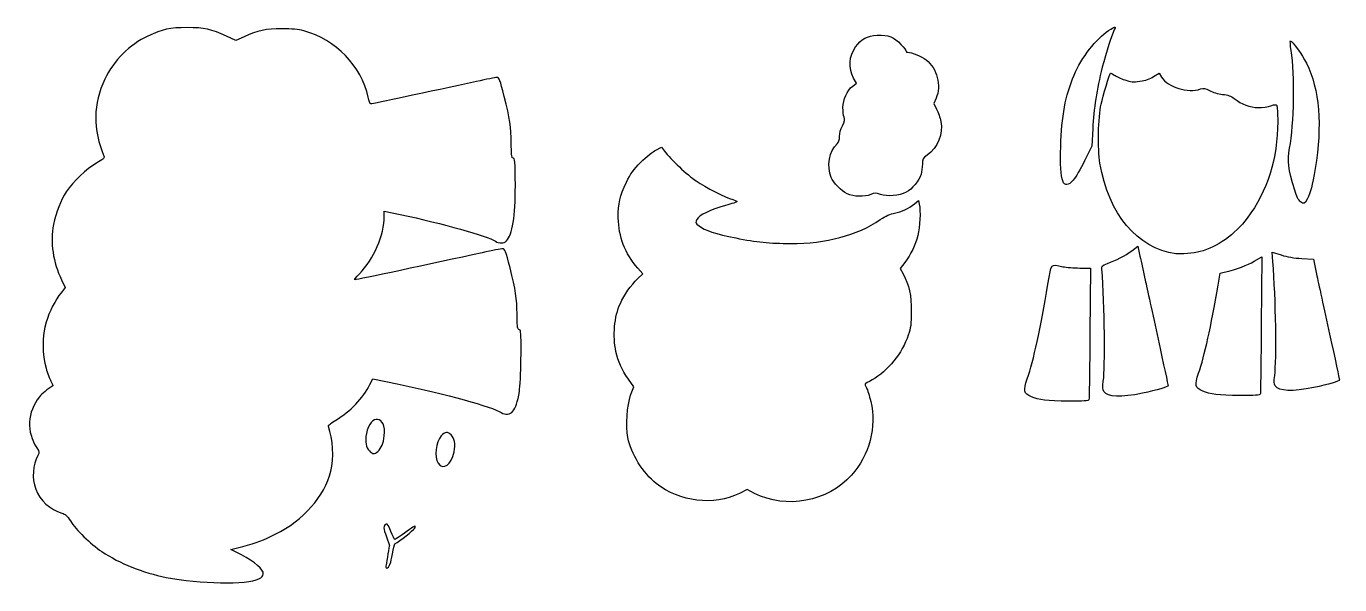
# Model space of a CAD drawing. Header units: centimetres. Extents: x -21 to 9.2, y 2.8 to 15.7.
import ezdxf

# ---------------------------------------------------------------- set-up
doc = ezdxf.new("R2010")
doc.units = ezdxf.units.CM
doc.header["$MEASUREMENT"] = 0
doc.layers.add('Layer 1', color=7, linetype='Continuous')

msp = doc.modelspace()

# ---------------------------------------------------------------- linework, layer by layer
at = {"layer": 'Layer 1'}
for points, knots in [([(-9.67277, 7.26584), (-9.71535, 7.01287), (-9.75371, 6.89524), (-9.82189, 6.80857), (-9.82189, 6.80857), (-9.88342, 6.73035), (-9.99783, 6.71839), (-10.09232, 6.7803), (-10.09232, 6.7803), (-10.29388, 6.91237), (-11.36276, 7.20665), (-12.48419, 7.43882), (-12.48419, 7.43882), (-12.48419, 7.43882), (-13.04648, 7.55523), (-13.04648, 7.55523), (-13.04648, 7.55523), (-13.04648, 7.55523), (-13.11197, 7.42485), (-13.11197, 7.42485), (-13.11197, 7.42485), (-13.26941, 7.11138), (-13.56521, 6.80141), (-13.89236, 6.60705), (-13.89236, 6.60705), (-14.01736, 6.53279), (-14.07623, 6.48261), (-14.06689, 6.45828), (-14.06689, 6.45828), (-13.9598, 6.17922), (-13.93491, 5.72704), (-14.01034, 5.43108), (-14.01034, 5.43108), (-14.15882, 4.84852), (-14.63739, 4.30427), (-15.28849, 3.9775), (-15.28849, 3.9775), (-15.55084, 3.84584), (-15.72482, 3.78117), (-16.03547, 3.69984), (-16.03547, 3.69984), (-16.03547, 3.69984), (-16.31259, 3.62729), (-16.31259, 3.62729), (-16.31259, 3.62729), (-16.31259, 3.62729), (-16.06827, 3.50111), (-16.06827, 3.50111), (-16.06827, 3.50111), (-15.75946, 3.34162), (-15.55379, 3.16373), (-15.56513, 3.06597), (-15.56513, 3.06597), (-15.57079, 3.01726), (-15.60053, 2.98352), (-15.6661, 2.95143), (-15.6661, 2.95143), (-15.94358, 2.81564), (-17.02461, 2.83328), (-17.80114, 2.98626), (-17.80114, 2.98626), (-18.34135, 3.09269), (-18.86189, 3.30183), (-19.28152, 3.58104), (-19.28152, 3.58104), (-19.54139, 3.75395), (-19.87433, 4.07911), (-20.00438, 4.28699), (-20.00438, 4.28699), (-20.0793, 4.40676), (-20.11625, 4.43995), (-20.20281, 4.46528), (-20.20281, 4.46528), (-20.4698, 4.54338), (-20.70331, 4.75915), (-20.79999, 5.01709), (-20.79999, 5.01709), (-20.89246, 5.26376), (-20.87228, 5.58263), (-20.7509, 5.79314), (-20.7509, 5.79314), (-20.71244, 5.85982), (-20.71396, 5.87031), (-20.77569, 5.96512), (-20.77569, 5.96512), (-21.01837, 6.33781), (-20.99607, 6.78515), (-20.71716, 7.1397), (-20.71716, 7.1397), (-20.65875, 7.21395), (-20.52914, 7.31927), (-20.40656, 7.39208), (-20.40656, 7.39208), (-20.40191, 7.39484), (-20.42154, 7.44305), (-20.45019, 7.49921), (-20.45019, 7.49921), (-20.47884, 7.55536), (-20.5301, 7.69046), (-20.56411, 7.79943), (-20.56411, 7.79943), (-20.65272, 8.08334), (-20.65283, 8.57236), (-20.56435, 8.85744), (-20.56435, 8.85744), (-20.49025, 9.09619), (-20.3479, 9.37506), (-20.21657, 9.53875), (-20.21657, 9.53875), (-20.21657, 9.53875), (-20.1202, 9.65886), (-20.1202, 9.65886), (-20.1202, 9.65886), (-20.1202, 9.65886), (-20.20672, 9.83362), (-20.20672, 9.83362), (-20.20672, 9.83362), (-20.40229, 10.22864), (-20.47109, 10.70679), (-20.39001, 11.10733), (-20.39001, 11.10733), (-20.33235, 11.39211), (-20.22782, 11.66162), (-20.09731, 11.86193), (-20.09731, 11.86193), (-19.94922, 12.08923), (-19.6239, 12.39789), (-19.40169, 12.52192), (-19.40169, 12.52192), (-19.26445, 12.59852), (-19.21653, 12.63871), (-19.2282, 12.66744), (-19.2282, 12.66744), (-19.48967, 13.31104), (-19.48435, 13.88664), (-19.21169, 14.45338), (-19.21169, 14.45338), (-19.00089, 14.89153), (-18.64501, 15.24803), (-18.21898, 15.44783), (-18.21898, 15.44783), (-17.88518, 15.60437), (-17.71336, 15.64133), (-17.3194, 15.64133), (-17.3194, 15.64133), (-16.92415, 15.64133), (-16.75466, 15.60463), (-16.41321, 15.44513), (-16.41321, 15.44513), (-16.41321, 15.44513), (-16.19493, 15.34317), (-16.19493, 15.34317), (-16.19493, 15.34317), (-16.19493, 15.34317), (-16.0031, 15.4317), (-16.0031, 15.4317), (-16.0031, 15.4317), (-15.68916, 15.57659), (-15.50879, 15.61468), (-15.13658, 15.61468), (-15.13658, 15.61468), (-14.90169, 15.61468), (-14.75646, 15.60109), (-14.63541, 15.56777), (-14.63541, 15.56777), (-13.89077, 15.36282), (-13.31043, 14.76434), (-13.15072, 14.03666), (-13.15072, 14.03666), (-13.13236, 13.95298), (-13.10434, 13.88458), (-13.08847, 13.88465), (-13.08847, 13.88465), (-13.05121, 13.88481), (-11.75617, 14.16047), (-10.65959, 14.40165), (-10.65959, 14.40165), (-10.43099, 14.45193), (-10.2205, 14.49306), (-10.19183, 14.49306), (-10.19183, 14.49306), (-10.13781, 14.49306), (-10.11733, 14.441), (-10.02006, 14.0565), (-10.02006, 14.0565), (-9.89253, 13.55242), (-9.85986, 13.33637), (-9.85901, 12.99157), (-9.85901, 12.99157), (-9.85841, 12.74678), (-9.84902, 12.64101), (-9.82791, 12.641), (-9.82791, 12.641), (-9.77321, 12.64097), (-9.76554, 12.56329), (-9.76565, 12.01043), (-9.76565, 12.01043), (-9.76579, 11.28672), (-9.82974, 10.88431), (-9.96909, 10.73033), (-9.96909, 10.73033), (-10.0212, 10.67276), (-10.14292, 10.66907), (-10.22461, 10.72259), (-10.22461, 10.72259), (-10.40841, 10.84302), (-11.44055, 11.13394), (-12.41799, 11.34082), (-12.41799, 11.34082), (-12.41799, 11.34082), (-12.78179, 11.41781), (-12.78179, 11.41781), (-12.78179, 11.41781), (-12.78179, 11.41781), (-12.78179, 11.30068), (-12.78179, 11.30068), (-12.78179, 11.30068), (-12.78179, 10.86295), (-13.01918, 10.31408), (-13.35502, 9.9753), (-13.35502, 9.9753), (-13.43075, 9.8989), (-13.47817, 9.8364), (-13.46039, 9.8364), (-13.46039, 9.8364), (-13.41939, 9.8364), (-11.68101, 10.20561), (-10.5273, 10.45936), (-10.5273, 10.45936), (-10.29869, 10.50963), (-10.0882, 10.55077), (-10.05954, 10.55077), (-10.05954, 10.55077), (-10.00552, 10.55077), (-9.98504, 10.49871), (-9.88776, 10.11421), (-9.88776, 10.11421), (-9.76024, 9.61013), (-9.72757, 9.39408), (-9.72672, 9.04928), (-9.72672, 9.04928), (-9.72612, 8.80449), (-9.71673, 8.69872), (-9.69561, 8.69871), (-9.69561, 8.69871), (-9.67898, 8.6987), (-9.65814, 8.67986), (-9.64931, 8.65684), (-9.64931, 8.65684), (-9.61932, 8.57868), (-9.63797, 7.47255), (-9.67277, 7.26584)], [0, 0, 0, 0, 0.015625, 0.015625, 0.015625, 0.015625, 0.03125, 0.03125, 0.03125, 0.03125, 0.046875, 0.046875, 0.046875, 0.046875, 0.0625, 0.0625, 0.0625, 0.0625, 0.078125, 0.078125, 0.078125, 0.078125, 0.09375, 0.09375, 0.09375, 0.09375, 0.109375, 0.109375, 0.109375, 0.109375, 0.125, 0.125, 0.125, 0.125, 0.140625, 0.140625, 0.140625, 0.140625, 0.15625, 0.15625, 0.15625, 0.15625, 0.171875, 0.171875, 0.171875, 0.171875, 0.1875, 0.1875, 0.1875, 0.1875, 0.203125, 0.203125, 0.203125, 0.203125, 0.21875, 0.21875, 0.21875, 0.21875, 0.234375, 0.234375, 0.234375, 0.234375, 0.25, 0.25, 0.25, 0.25, 0.265625, 0.265625, 0.265625, 0.265625, 0.28125, 0.28125, 0.28125, 0.28125, 0.296875, 0.296875, 0.296875, 0.296875, 0.3125, 0.3125, 0.3125, 0.3125, 0.328125, 0.328125, 0.328125, 0.328125, 0.34375, 0.34375, 0.34375, 0.34375, 0.359375, 0.359375, 0.359375, 0.359375, 0.375, 0.375, 0.375, 0.375, 0.390625, 0.390625, 0.390625, 0.390625, 0.40625, 0.40625, 0.40625, 0.40625, 0.421875, 0.421875, 0.421875, 0.421875, 0.4375, 0.4375, 0.4375, 0.4375, 0.453125, 0.453125, 0.453125, 0.453125, 0.46875, 0.46875, 0.46875, 0.46875, 0.484375, 0.484375, 0.484375, 0.484375, 0.5, 0.5, 0.5, 0.5, 0.515625, 0.515625, 0.515625, 0.515625, 0.53125, 0.53125, 0.53125, 0.53125, 0.546875, 0.546875, 0.546875, 0.546875, 0.5625, 0.5625, 0.5625, 0.5625, 0.578125, 0.578125, 0.578125, 0.578125, 0.59375, 0.59375, 0.59375, 0.59375, 0.609375, 0.609375, 0.609375, 0.609375, 0.625, 0.625, 0.625, 0.625, 0.640625, 0.640625, 0.640625, 0.640625, 0.65625, 0.65625, 0.65625, 0.65625, 0.671875, 0.671875, 0.671875, 0.671875, 0.6875, 0.6875, 0.6875, 0.6875, 0.703125, 0.703125, 0.703125, 0.703125, 0.71875, 0.71875, 0.71875, 0.71875, 0.734375, 0.734375, 0.734375, 0.734375, 0.75, 0.75, 0.75, 0.75, 0.765625, 0.765625, 0.765625, 0.765625, 0.78125, 0.78125, 0.78125, 0.78125, 0.796875, 0.796875, 0.796875, 0.796875, 0.8125, 0.8125, 0.8125, 0.8125, 0.828125, 0.828125, 0.828125, 0.828125, 0.84375, 0.84375, 0.84375, 0.84375, 0.859375, 0.859375, 0.859375, 0.859375, 0.875, 0.875, 0.875, 0.875, 0.890625, 0.890625, 0.890625, 0.890625, 0.90625, 0.90625, 0.90625, 0.90625, 0.921875, 0.921875, 0.921875, 0.921875, 0.9375, 0.9375, 0.9375, 0.9375, 0.953125, 0.953125, 0.953125, 0.953125, 0.96875, 0.96875, 0.96875, 0.96875, 1, 1, 1, 1]), ([(-2.50028, 12.19351), (-2.4462, 12.06334), (-2.26884, 11.88395), (-2.12747, 11.81642), (-2.12747, 11.81642), (-1.9769, 11.74451), (-1.73289, 11.73684), (-1.58662, 11.79943), (-1.58662, 11.79943), (-1.49636, 11.83805), (-1.47705, 11.8381), (-1.36525, 11.8), (-1.36525, 11.8), (-1.20365, 11.74494), (-0.93612, 11.76864), (-0.77318, 11.85245), (-0.77318, 11.85245), (-0.63755, 11.92221), (-0.47699, 12.11742), (-0.43216, 12.26704), (-0.43216, 12.26704), (-0.41572, 12.32191), (-0.40154, 12.42495), (-0.40065, 12.49602), (-0.40065, 12.49602), (-0.39914, 12.61664), (-0.39165, 12.63058), (-0.2882, 12.70535), (-0.2882, 12.70535), (-0.04519, 12.881), (0.08097, 13.19568), (0.02352, 13.48287), (0.02352, 13.48287), (0.00725, 13.56416), (-0.03627, 13.69051), (-0.07321, 13.76367), (-0.07321, 13.76367), (-0.07321, 13.76367), (-0.14037, 13.89668), (-0.14037, 13.89668), (-0.14037, 13.89668), (-0.14037, 13.89668), (-0.08669, 14.01503), (-0.08669, 14.01503), (-0.08669, 14.01503), (0.044, 14.30314), (-0.06028, 14.70612), (-0.31605, 14.90142), (-0.31605, 14.90142), (-0.42369, 14.98361), (-0.64299, 15.07264), (-0.7378, 15.07264), (-0.7378, 15.07264), (-0.75699, 15.07264), (-0.77268, 15.08326), (-0.77268, 15.09623), (-0.77268, 15.09623), (-0.77268, 15.10921), (-0.82659, 15.17979), (-0.89248, 15.25308), (-0.89248, 15.25308), (-1.04935, 15.42755), (-1.18151, 15.4787), (-1.44152, 15.46557), (-1.44152, 15.46557), (-1.67025, 15.45402), (-1.80599, 15.38138), (-1.93713, 15.20034), (-1.93713, 15.20034), (-2.08931, 14.99026), (-2.10724, 14.7038), (-1.98222, 14.4801), (-1.98222, 14.4801), (-1.98222, 14.4801), (-1.91808, 14.36536), (-1.91808, 14.36536), (-1.91808, 14.36536), (-1.91808, 14.36536), (-2.00385, 14.29693), (-2.00385, 14.29693), (-2.00385, 14.29693), (-2.13287, 14.19398), (-2.22789, 13.98286), (-2.22789, 13.79916), (-2.22789, 13.79916), (-2.22789, 13.71566), (-2.21637, 13.61701), (-2.20228, 13.57996), (-2.20228, 13.57996), (-2.18198, 13.52658), (-2.19022, 13.48559), (-2.24197, 13.38257), (-2.24197, 13.38257), (-2.28213, 13.3026), (-2.30727, 13.20724), (-2.30727, 13.13482), (-2.30727, 13.13482), (-2.30727, 13.0487), (-2.32223, 13.00356), (-2.363, 12.96669), (-2.363, 12.96669), (-2.54306, 12.80384), (-2.60617, 12.44839), (-2.50028, 12.19351)], [0, 0, 0, 0, 0.03703704, 0.03703704, 0.03703704, 0.03703704, 0.07407407, 0.07407407, 0.07407407, 0.07407407, 0.11111111, 0.11111111, 0.11111111, 0.11111111, 0.14814815, 0.14814815, 0.14814815, 0.14814815, 0.18518519, 0.18518519, 0.18518519, 0.18518519, 0.22222222, 0.22222222, 0.22222222, 0.22222222, 0.25925926, 0.25925926, 0.25925926, 0.25925926, 0.2962963, 0.2962963, 0.2962963, 0.2962963, 0.33333333, 0.33333333, 0.33333333, 0.33333333, 0.37037037, 0.37037037, 0.37037037, 0.37037037, 0.40740741, 0.40740741, 0.40740741, 0.40740741, 0.44444444, 0.44444444, 0.44444444, 0.44444444, 0.48148148, 0.48148148, 0.48148148, 0.48148148, 0.51851852, 0.51851852, 0.51851852, 0.51851852, 0.55555556, 0.55555556, 0.55555556, 0.55555556, 0.59259259, 0.59259259, 0.59259259, 0.59259259, 0.62962963, 0.62962963, 0.62962963, 0.62962963, 0.66666667, 0.66666667, 0.66666667, 0.66666667, 0.7037037, 0.7037037, 0.7037037, 0.7037037, 0.74074074, 0.74074074, 0.74074074, 0.74074074, 0.77777778, 0.77777778, 0.77777778, 0.77777778, 0.81481481, 0.81481481, 0.81481481, 0.81481481, 0.85185185, 0.85185185, 0.85185185, 0.85185185, 0.88888889, 0.88888889, 0.88888889, 0.88888889, 0.92592593, 0.92592593, 0.92592593, 0.92592593, 1, 1, 1, 1]), ([(3.07237, 12.13135), (3.12313, 12.18753), (3.24034, 12.38696), (3.33283, 12.57452), (3.33283, 12.57452), (3.33283, 12.57452), (3.501, 12.91555), (3.501, 12.91555), (3.501, 12.91555), (3.501, 12.91555), (3.51905, 13.31242), (3.51905, 13.31242), (3.51905, 13.31242), (3.53999, 13.77271), (3.6099, 14.22394), (3.73837, 14.72794), (3.73837, 14.72794), (3.82295, 15.05976), (3.9648, 15.49987), (4.02191, 15.60768), (4.02191, 15.60768), (4.05648, 15.67294), (4.02788, 15.66577), (3.88305, 15.57283), (3.88305, 15.57283), (3.60482, 15.39429), (3.25793, 14.94604), (3.09164, 14.55018), (3.09164, 14.55018), (2.88871, 14.06708), (2.80225, 13.60641), (2.78227, 12.9017), (2.78227, 12.9017), (2.75901, 12.08162), (2.83799, 11.87191), (3.07237, 12.13135)], [0, 0, 0, 0, 0.1, 0.1, 0.1, 0.1, 0.2, 0.2, 0.2, 0.2, 0.3, 0.3, 0.3, 0.3, 0.4, 0.4, 0.4, 0.4, 0.5, 0.5, 0.5, 0.5, 0.6, 0.6, 0.6, 0.6, 0.7, 0.7, 0.7, 0.7, 0.8, 0.8, 0.8, 0.8, 1, 1, 1, 1]), ([(8.45066, 11.69238), (8.53575, 11.85836), (8.57079, 11.99045), (8.63785, 12.39793), (8.63785, 12.39793), (8.80268, 13.39948), (8.73493, 14.21697), (8.43709, 14.82055), (8.43709, 14.82055), (8.33993, 15.01743), (8.1126, 15.33648), (8.06948, 15.33648), (8.06948, 15.33648), (8.05906, 15.33648), (8.06574, 15.23826), (8.08431, 15.1182), (8.08431, 15.1182), (8.17262, 14.54745), (8.15464, 13.42702), (8.04812, 12.86263), (8.04812, 12.86263), (7.99414, 12.57658), (8.01722, 12.38917), (8.16644, 11.90199), (8.16644, 11.90199), (8.21198, 11.75328), (8.25474, 11.66567), (8.29863, 11.63115), (8.29863, 11.63115), (8.37478, 11.57125), (8.39215, 11.57824), (8.45066, 11.69238)], [0, 0, 0, 0, 0.11111111, 0.11111111, 0.11111111, 0.11111111, 0.22222222, 0.22222222, 0.22222222, 0.22222222, 0.33333333, 0.33333333, 0.33333333, 0.33333333, 0.44444444, 0.44444444, 0.44444444, 0.44444444, 0.55555556, 0.55555556, 0.55555556, 0.55555556, 0.66666667, 0.66666667, 0.66666667, 0.66666667, 0.77777778, 0.77777778, 0.77777778, 0.77777778, 1, 1, 1, 1]), ([(5.98926, 10.48512), (6.37998, 10.58693), (6.78864, 10.87768), (7.07377, 11.25671), (7.07377, 11.25671), (7.54089, 11.87766), (7.77584, 12.62351), (7.77479, 13.4821), (7.77479, 13.4821), (7.77457, 13.66527), (7.7648, 13.83024), (7.75308, 13.84871), (7.75308, 13.84871), (7.73606, 13.87552), (7.70886, 13.8742), (7.61786, 13.84209), (7.61786, 13.84209), (7.55522, 13.81999), (7.42509, 13.80202), (7.32869, 13.80216), (7.32869, 13.80216), (7.13571, 13.80245), (6.9487, 13.87245), (6.77334, 14.01005), (6.77334, 14.01005), (6.70027, 14.06738), (6.63588, 14.09005), (6.5052, 14.10446), (6.5052, 14.10446), (6.40144, 14.11591), (6.28408, 14.15014), (6.20935, 14.19078), (6.20935, 14.19078), (6.10147, 14.24944), (6.0745, 14.2543), (6.00035, 14.22846), (6.00035, 14.22846), (5.70795, 14.12653), (5.24891, 14.2668), (5.10317, 14.50262), (5.10317, 14.50262), (5.10317, 14.50262), (5.04785, 14.59213), (5.04785, 14.59213), (5.04785, 14.59213), (5.04785, 14.59213), (4.92033, 14.51286), (4.92033, 14.51286), (4.92033, 14.51286), (4.83234, 14.45816), (4.73495, 14.42557), (4.6062, 14.40773), (4.6062, 14.40773), (4.44342, 14.38517), (4.3987, 14.38891), (4.25588, 14.43702), (4.25588, 14.43702), (4.16583, 14.46736), (4.05779, 14.51759), (4.01578, 14.54865), (4.01578, 14.54865), (3.97377, 14.57971), (3.93492, 14.60001), (3.92945, 14.59377), (3.92945, 14.59377), (3.90702, 14.56818), (3.75416, 14.06586), (3.71264, 13.88128), (3.71264, 13.88128), (3.64399, 13.57617), (3.6298, 12.85089), (3.68597, 12.51867), (3.68597, 12.51867), (3.88429, 11.34578), (4.54184, 10.56173), (5.43364, 10.43479), (5.43364, 10.43479), (5.54477, 10.41898), (5.83702, 10.44545), (5.98926, 10.48512)], [0, 0, 0, 0, 0.04761905, 0.04761905, 0.04761905, 0.04761905, 0.0952381, 0.0952381, 0.0952381, 0.0952381, 0.14285714, 0.14285714, 0.14285714, 0.14285714, 0.19047619, 0.19047619, 0.19047619, 0.19047619, 0.23809524, 0.23809524, 0.23809524, 0.23809524, 0.28571429, 0.28571429, 0.28571429, 0.28571429, 0.33333333, 0.33333333, 0.33333333, 0.33333333, 0.38095238, 0.38095238, 0.38095238, 0.38095238, 0.42857143, 0.42857143, 0.42857143, 0.42857143, 0.47619048, 0.47619048, 0.47619048, 0.47619048, 0.52380952, 0.52380952, 0.52380952, 0.52380952, 0.57142857, 0.57142857, 0.57142857, 0.57142857, 0.61904762, 0.61904762, 0.61904762, 0.61904762, 0.66666667, 0.66666667, 0.66666667, 0.66666667, 0.71428571, 0.71428571, 0.71428571, 0.71428571, 0.76190476, 0.76190476, 0.76190476, 0.76190476, 0.80952381, 0.80952381, 0.80952381, 0.80952381, 0.85714286, 0.85714286, 0.85714286, 0.85714286, 0.9047619, 0.9047619, 0.9047619, 0.9047619, 1, 1, 1, 1]), ([(-7.44996, 8.18546), (-7.39479, 7.94193), (-7.32017, 7.77534), (-7.16556, 7.55051), (-7.16556, 7.55051), (-7.16556, 7.55051), (-7.04182, 7.37057), (-7.04182, 7.37057), (-7.04182, 7.37057), (-7.04182, 7.37057), (-7.11243, 7.18009), (-7.11243, 7.18009), (-7.11243, 7.18009), (-7.19784, 6.94969), (-7.22919, 6.47196), (-7.17663, 6.2017), (-7.17663, 6.2017), (-7.10477, 5.83222), (-6.82867, 5.38663), (-6.52297, 5.14677), (-6.52297, 5.14677), (-5.9799, 4.72067), (-5.20741, 4.62833), (-4.61163, 4.9183), (-4.61163, 4.9183), (-4.61163, 4.9183), (-4.43299, 5.00524), (-4.43299, 5.00524), (-4.43299, 5.00524), (-4.43299, 5.00524), (-4.2631, 4.91901), (-4.2631, 4.91901), (-4.2631, 4.91901), (-3.53264, 4.54828), (-2.58163, 4.72741), (-2.03141, 5.33938), (-2.03141, 5.33938), (-1.61866, 5.79847), (-1.44907, 6.44985), (-1.58954, 7.03657), (-1.58954, 7.03657), (-1.62012, 7.16427), (-1.66402, 7.30527), (-1.68711, 7.34992), (-1.68711, 7.34992), (-1.7102, 7.39457), (-1.72523, 7.434), (-1.72052, 7.43755), (-1.72052, 7.43755), (-1.71581, 7.44109), (-1.64171, 7.48355), (-1.55585, 7.5319), (-1.55585, 7.5319), (-1.19831, 7.73325), (-0.86073, 8.1501), (-0.72528, 8.55751), (-0.72528, 8.55751), (-0.66671, 8.73366), (-0.65693, 8.81046), (-0.6554, 9.10628), (-0.6554, 9.10628), (-0.65347, 9.48047), (-0.70374, 9.71073), (-0.84403, 9.97022), (-0.84403, 9.97022), (-0.84403, 9.97022), (-0.91058, 10.09332), (-0.91058, 10.09332), (-0.91058, 10.09332), (-0.91058, 10.09332), (-0.80486, 10.2348), (-0.80486, 10.2348), (-0.80486, 10.2348), (-0.65925, 10.42966), (-0.56676, 10.62318), (-0.50637, 10.8593), (-0.50637, 10.8593), (-0.45552, 11.05814), (-0.43846, 11.41051), (-0.47165, 11.57649), (-0.47165, 11.57649), (-0.47165, 11.57649), (-0.48812, 11.65883), (-0.48812, 11.65883), (-0.48812, 11.65883), (-0.48812, 11.65883), (-0.5841, 11.58332), (-0.5841, 11.58332), (-0.5841, 11.58332), (-0.72484, 11.47259), (-0.87453, 11.40324), (-1.03811, 11.37299), (-1.03811, 11.37299), (-1.13741, 11.35462), (-1.24088, 11.30701), (-1.368, 11.22121), (-1.368, 11.22121), (-1.90923, 10.85586), (-2.61378, 10.66808), (-3.43175, 10.67117), (-3.43175, 10.67117), (-3.91192, 10.67299), (-4.21839, 10.70395), (-4.69526, 10.79884), (-4.69526, 10.79884), (-5.14297, 10.88792), (-5.42326, 10.97992), (-5.53518, 11.07454), (-5.53518, 11.07454), (-5.62511, 11.15056), (-5.62664, 11.15498), (-5.5881, 11.22757), (-5.5881, 11.22757), (-5.53515, 11.3273), (-5.27726, 11.45236), (-4.93326, 11.54513), (-4.93326, 11.54513), (-4.7841, 11.58535), (-4.66206, 11.62566), (-4.66206, 11.6347), (-4.66206, 11.6347), (-4.66206, 11.64374), (-4.70725, 11.66468), (-4.76248, 11.68122), (-4.76248, 11.68122), (-4.92897, 11.73111), (-5.38953, 11.96642), (-5.60789, 12.11317), (-5.60789, 12.11317), (-5.80685, 12.24688), (-6.1904, 12.60883), (-6.33277, 12.79722), (-6.33277, 12.79722), (-6.33277, 12.79722), (-6.40275, 12.88983), (-6.40275, 12.88983), (-6.40275, 12.88983), (-6.40275, 12.88983), (-6.53121, 12.82407), (-6.53121, 12.82407), (-6.53121, 12.82407), (-6.60186, 12.7879), (-6.75657, 12.66208), (-6.87501, 12.54447), (-6.87501, 12.54447), (-7.05461, 12.36612), (-7.11017, 12.28921), (-7.2098, 12.08106), (-7.2098, 12.08106), (-7.3654, 11.75595), (-7.40083, 11.60078), (-7.39665, 11.26264), (-7.39665, 11.26264), (-7.39125, 10.82542), (-7.24492, 10.44866), (-6.94587, 10.102), (-6.94587, 10.102), (-6.94587, 10.102), (-6.83519, 9.97371), (-6.83519, 9.97371), (-6.83519, 9.97371), (-6.83519, 9.97371), (-6.95499, 9.8575), (-6.95499, 9.8575), (-6.95499, 9.8575), (-7.09888, 9.71792), (-7.26301, 9.48365), (-7.34992, 9.29381), (-7.34992, 9.29381), (-7.48847, 8.99119), (-7.5295, 8.53657), (-7.44996, 8.18546)], [0, 0, 0, 0, 0.02272727, 0.02272727, 0.02272727, 0.02272727, 0.04545455, 0.04545455, 0.04545455, 0.04545455, 0.06818182, 0.06818182, 0.06818182, 0.06818182, 0.09090909, 0.09090909, 0.09090909, 0.09090909, 0.11363636, 0.11363636, 0.11363636, 0.11363636, 0.13636364, 0.13636364, 0.13636364, 0.13636364, 0.15909091, 0.15909091, 0.15909091, 0.15909091, 0.18181818, 0.18181818, 0.18181818, 0.18181818, 0.20454545, 0.20454545, 0.20454545, 0.20454545, 0.22727273, 0.22727273, 0.22727273, 0.22727273, 0.25, 0.25, 0.25, 0.25, 0.27272727, 0.27272727, 0.27272727, 0.27272727, 0.29545455, 0.29545455, 0.29545455, 0.29545455, 0.31818182, 0.31818182, 0.31818182, 0.31818182, 0.34090909, 0.34090909, 0.34090909, 0.34090909, 0.36363636, 0.36363636, 0.36363636, 0.36363636, 0.38636364, 0.38636364, 0.38636364, 0.38636364, 0.40909091, 0.40909091, 0.40909091, 0.40909091, 0.43181818, 0.43181818, 0.43181818, 0.43181818, 0.45454545, 0.45454545, 0.45454545, 0.45454545, 0.47727273, 0.47727273, 0.47727273, 0.47727273, 0.5, 0.5, 0.5, 0.5, 0.52272727, 0.52272727, 0.52272727, 0.52272727, 0.54545455, 0.54545455, 0.54545455, 0.54545455, 0.56818182, 0.56818182, 0.56818182, 0.56818182, 0.59090909, 0.59090909, 0.59090909, 0.59090909, 0.61363636, 0.61363636, 0.61363636, 0.61363636, 0.63636364, 0.63636364, 0.63636364, 0.63636364, 0.65909091, 0.65909091, 0.65909091, 0.65909091, 0.68181818, 0.68181818, 0.68181818, 0.68181818, 0.70454545, 0.70454545, 0.70454545, 0.70454545, 0.72727273, 0.72727273, 0.72727273, 0.72727273, 0.75, 0.75, 0.75, 0.75, 0.77272727, 0.77272727, 0.77272727, 0.77272727, 0.79545455, 0.79545455, 0.79545455, 0.79545455, 0.81818182, 0.81818182, 0.81818182, 0.81818182, 0.84090909, 0.84090909, 0.84090909, 0.84090909, 0.86363636, 0.86363636, 0.86363636, 0.86363636, 0.88636364, 0.88636364, 0.88636364, 0.88636364, 0.90909091, 0.90909091, 0.90909091, 0.90909091, 0.93181818, 0.93181818, 0.93181818, 0.93181818, 0.95454545, 0.95454545, 0.95454545, 0.95454545, 1, 1, 1, 1]), ([(4.66234, 7.2237), (4.99653, 7.2925), (5.25982, 7.37037), (5.25451, 7.39886), (5.25451, 7.39886), (5.25216, 7.41151), (5.1479, 7.89215), (5.02284, 8.46696), (5.02284, 8.46696), (4.89776, 9.04177), (4.76472, 9.65494), (4.72719, 9.82956), (4.72719, 9.82956), (4.68965, 10.00419), (4.63516, 10.25089), (4.60611, 10.37778), (4.60611, 10.37778), (4.60611, 10.37778), (4.55327, 10.60849), (4.55327, 10.60849), (4.55327, 10.60849), (4.55327, 10.60849), (4.41656, 10.50637), (4.41656, 10.50637), (4.41656, 10.50637), (4.26332, 10.39192), (4.05428, 10.28149), (3.85651, 10.21054), (3.85651, 10.21054), (3.73781, 10.16796), (3.72475, 10.15546), (3.72945, 10.08892), (3.72945, 10.08892), (3.79044, 9.22458), (3.80863, 7.82006), (3.76292, 7.50389), (3.76292, 7.50389), (3.74142, 7.35513), (3.74372, 7.31038), (3.77536, 7.26209), (3.77536, 7.26209), (3.85752, 7.13671), (4.17333, 7.12304), (4.66234, 7.2237)], [0, 0, 0, 0, 0.08333333, 0.08333333, 0.08333333, 0.08333333, 0.16666667, 0.16666667, 0.16666667, 0.16666667, 0.25, 0.25, 0.25, 0.25, 0.33333333, 0.33333333, 0.33333333, 0.33333333, 0.41666667, 0.41666667, 0.41666667, 0.41666667, 0.5, 0.5, 0.5, 0.5, 0.58333333, 0.58333333, 0.58333333, 0.58333333, 0.66666667, 0.66666667, 0.66666667, 0.66666667, 0.75, 0.75, 0.75, 0.75, 0.83333333, 0.83333333, 0.83333333, 0.83333333, 1, 1, 1, 1]), ([(7.37423, 7.20357), (7.37991, 7.22176), (7.39025, 7.94062), (7.3972, 8.80104), (7.3972, 8.80104), (7.3972, 8.80104), (7.40985, 10.36543), (7.40985, 10.36543), (7.40985, 10.36543), (7.40985, 10.36543), (7.2339, 10.26209), (7.2339, 10.26209), (7.2339, 10.26209), (7.07935, 10.17131), (6.84116, 10.08432), (6.54348, 10.00994), (6.54348, 10.00994), (6.54348, 10.00994), (6.45232, 9.98717), (6.45232, 9.98717), (6.45232, 9.98717), (6.45232, 9.98717), (6.40447, 9.70993), (6.40447, 9.70993), (6.40447, 9.70993), (6.23897, 8.75104), (6.09164, 8.08748), (5.95581, 7.68923), (5.95581, 7.68923), (5.8602, 7.40887), (5.87278, 7.35313), (6.04926, 7.27506), (6.04926, 7.27506), (6.2227, 7.19834), (6.40303, 7.177), (6.90666, 7.17359), (6.90666, 7.17359), (7.2515, 7.17126), (7.36643, 7.17863), (7.37423, 7.20357)], [0, 0, 0, 0, 0.09090909, 0.09090909, 0.09090909, 0.09090909, 0.18181818, 0.18181818, 0.18181818, 0.18181818, 0.27272727, 0.27272727, 0.27272727, 0.27272727, 0.36363636, 0.36363636, 0.36363636, 0.36363636, 0.45454545, 0.45454545, 0.45454545, 0.45454545, 0.54545455, 0.54545455, 0.54545455, 0.54545455, 0.63636364, 0.63636364, 0.63636364, 0.63636364, 0.72727273, 0.72727273, 0.72727273, 0.72727273, 0.81818182, 0.81818182, 0.81818182, 0.81818182, 1, 1, 1, 1]), ([(8.60463, 7.356), (8.93882, 7.42479), (9.20211, 7.50267), (9.19681, 7.53115), (9.19681, 7.53115), (9.19445, 7.5438), (9.09136, 8.01849), (8.96771, 8.58602), (8.96771, 8.58602), (8.84407, 9.15355), (8.70986, 9.77406), (8.66947, 9.96492), (8.66947, 9.96492), (8.66947, 9.96492), (8.59604, 10.31194), (8.59604, 10.31194), (8.59604, 10.31194), (8.59604, 10.31194), (8.32971, 10.3262), (8.32971, 10.3262), (8.32971, 10.3262), (8.15041, 10.33581), (7.99523, 10.36235), (7.85483, 10.40743), (7.85483, 10.40743), (7.85483, 10.40743), (7.64627, 10.47439), (7.64627, 10.47439), (7.64627, 10.47439), (7.64627, 10.47439), (7.66369, 10.25781), (7.66369, 10.25781), (7.66369, 10.25781), (7.73195, 9.40901), (7.75462, 7.97796), (7.70521, 7.63618), (7.70521, 7.63618), (7.68371, 7.48742), (7.68601, 7.44267), (7.71765, 7.39438), (7.71765, 7.39438), (7.79981, 7.269), (8.11561, 7.25533), (8.60463, 7.356)], [0, 0, 0, 0, 0.08333333, 0.08333333, 0.08333333, 0.08333333, 0.16666667, 0.16666667, 0.16666667, 0.16666667, 0.25, 0.25, 0.25, 0.25, 0.33333333, 0.33333333, 0.33333333, 0.33333333, 0.41666667, 0.41666667, 0.41666667, 0.41666667, 0.5, 0.5, 0.5, 0.5, 0.58333333, 0.58333333, 0.58333333, 0.58333333, 0.66666667, 0.66666667, 0.66666667, 0.66666667, 0.75, 0.75, 0.75, 0.75, 0.83333333, 0.83333333, 0.83333333, 0.83333333, 1, 1, 1, 1]), ([(3.43208, 7.07128), (3.43784, 7.08947), (3.44769, 7.78003), (3.45396, 8.60587), (3.45396, 8.60587), (3.45396, 8.60587), (3.46536, 10.10738), (3.46536, 10.10738), (3.46536, 10.10738), (3.46536, 10.10738), (3.22137, 10.10738), (3.22137, 10.10738), (3.22137, 10.10738), (3.08717, 10.10738), (2.91324, 10.1208), (2.83486, 10.1372), (2.83486, 10.1372), (2.54176, 10.19854), (2.57146, 10.23286), (2.48846, 9.73696), (2.48846, 9.73696), (2.31493, 8.70018), (2.15844, 7.98186), (2.01352, 7.55694), (2.01352, 7.55694), (1.91791, 7.27658), (1.93049, 7.22084), (2.10697, 7.14277), (2.10697, 7.14277), (2.28041, 7.06605), (2.46074, 7.04471), (2.96437, 7.0413), (2.96437, 7.0413), (3.30915, 7.03897), (3.42418, 7.04634), (3.43208, 7.07128)], [0, 0, 0, 0, 0.1, 0.1, 0.1, 0.1, 0.2, 0.2, 0.2, 0.2, 0.3, 0.3, 0.3, 0.3, 0.4, 0.4, 0.4, 0.4, 0.5, 0.5, 0.5, 0.5, 0.6, 0.6, 0.6, 0.6, 0.7, 0.7, 0.7, 0.7, 0.8, 0.8, 0.8, 0.8, 1, 1, 1, 1]), ([(-13.12301, 5.89548), (-13.2053, 5.97777), (-13.22721, 6.10457), (-13.19202, 6.29489), (-13.19202, 6.29489), (-13.10499, 6.7657), (-12.72655, 6.71744), (-12.78085, 6.24245), (-12.78085, 6.24245), (-12.80084, 6.06762), (-12.84281, 5.96757), (-12.93039, 5.88597), (-12.93039, 5.88597), (-13.00522, 5.81627), (-13.0458, 5.81827), (-13.12301, 5.89548)], [0, 0, 0, 0, 0.2, 0.2, 0.2, 0.2, 0.4, 0.4, 0.4, 0.4, 0.6, 0.6, 0.6, 0.6, 1, 1, 1, 1]), ([(-11.54206, 5.61284), (-11.63667, 5.75721), (-11.5965, 6.10765), (-11.4699, 6.24241), (-11.4699, 6.24241), (-11.38461, 6.3332), (-11.31543, 6.34167), (-11.24386, 6.2701), (-11.24386, 6.2701), (-11.16322, 6.18946), (-11.14158, 6.06159), (-11.17655, 5.8724), (-11.17655, 5.8724), (-11.23056, 5.58025), (-11.42857, 5.43964), (-11.54206, 5.61284)], [0, 0, 0, 0, 0.2, 0.2, 0.2, 0.2, 0.4, 0.4, 0.4, 0.4, 0.6, 0.6, 0.6, 0.6, 1, 1, 1, 1]), ([(-12.73905, 3.27107), (-12.73088, 3.31109), (-12.71163, 3.42552), (-12.69628, 3.52535), (-12.69628, 3.52535), (-12.68094, 3.62519), (-12.6661, 3.71448), (-12.66331, 3.72379), (-12.66331, 3.72379), (-12.66051, 3.73309), (-12.69114, 3.82226), (-12.73137, 3.92194), (-12.73137, 3.92194), (-12.80464, 4.10349), (-12.80631, 4.1865), (-12.73722, 4.21301), (-12.73722, 4.21301), (-12.71122, 4.22299), (-12.67895, 4.17279), (-12.62821, 4.04348), (-12.62821, 4.04348), (-12.58857, 3.94244), (-12.54888, 3.85977), (-12.54, 3.85977), (-12.54, 3.85977), (-12.52002, 3.85977), (-12.35153, 3.97348), (-12.19732, 4.09104), (-12.19732, 4.09104), (-12.07587, 4.18362), (-12.03714, 4.18935), (-12.08885, 4.10709), (-12.08885, 4.10709), (-12.11353, 4.06783), (-12.41881, 3.82763), (-12.53635, 3.75498), (-12.53635, 3.75498), (-12.55112, 3.74585), (-12.57674, 3.64366), (-12.59329, 3.52788), (-12.59329, 3.52788), (-12.62308, 3.31953), (-12.67188, 3.19831), (-12.72596, 3.19831), (-12.72596, 3.19831), (-12.74242, 3.19831), (-12.7478, 3.22824), (-12.73905, 3.27107)], [0, 0, 0, 0, 0.07692308, 0.07692308, 0.07692308, 0.07692308, 0.15384615, 0.15384615, 0.15384615, 0.15384615, 0.23076923, 0.23076923, 0.23076923, 0.23076923, 0.30769231, 0.30769231, 0.30769231, 0.30769231, 0.38461538, 0.38461538, 0.38461538, 0.38461538, 0.46153846, 0.46153846, 0.46153846, 0.46153846, 0.53846154, 0.53846154, 0.53846154, 0.53846154, 0.61538462, 0.61538462, 0.61538462, 0.61538462, 0.69230769, 0.69230769, 0.69230769, 0.69230769, 0.76923077, 0.76923077, 0.76923077, 0.76923077, 0.84615385, 0.84615385, 0.84615385, 0.84615385, 1, 1, 1, 1])]:
    msp.add_open_spline(points, degree=3, knots=knots, dxfattribs=at)

doc.saveas('drawing.dxf')
